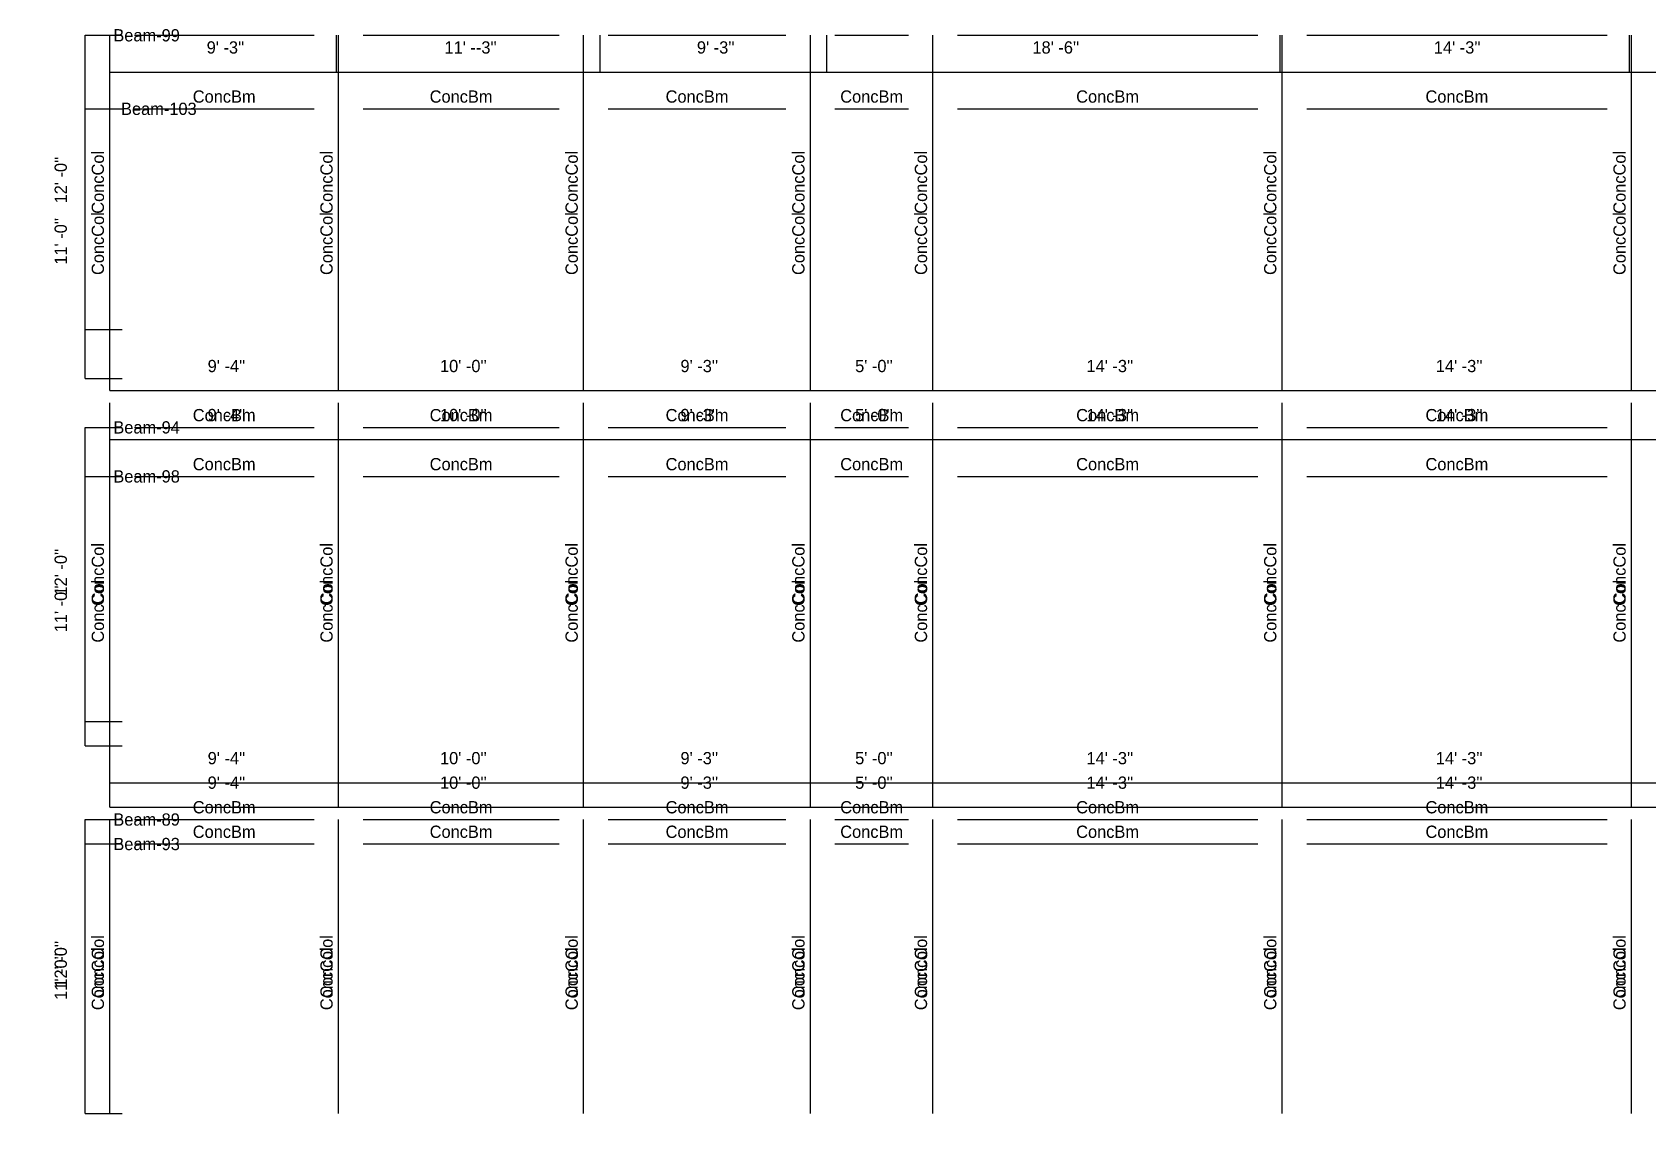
# Model space of a CAD drawing. Extents: x -38 to 2998, y -195 to 11529.
# Drawn here: x -38 to 753, y 2926 to 3457 of the extents above; entities that cross this region are included whole.
import ezdxf
from ezdxf.enums import TextEntityAlignment as Align

# ---------------------------------------------------------------- set-up
doc = ezdxf.new("R2010")
doc.units = 0
doc.header["$MEASUREMENT"] = 0
doc.layers.get('0').update_dxf_attribs({"linetype": 'CONTINUOUS'})
for name, color, linetype in [('CENTERLINES', 7, 'CONTINUOUS'), ('DIMENSIONS', 4, 'CONTINUOUS'), ('TEXT', 5, 'CONTINUOUS')]:
    doc.layers.add(name, color=color, linetype=linetype)
doc.dimstyles.get("Standard").update_dxf_attribs({"dimtxt": 0.18, "dimasz": 0.18, "dimexe": 0.18, "dimexo": 0.0625, "dimgap": 0.09, "dimtad": 0, "dimtih": 1, "dimtoh": 1, "dimdec": 4, "dimzin": 0, "dimtxsty": 'STANDARD', "dimcen": 0.09, "dimazin": 3, "dimtfac": 1, "dimtdec": 4, "dimtofl": 0, "dimtmove": 0, "dimatfit": 3, "dimtolj": 1, "dimtzin": 0})

# ---------------------------------------------------------------- blocks, each defined once
blk = doc.blocks.new('*D1188')
at = {"color": 1, "linetype": 'BYBLOCK'}
for points in [[(-8.29, 3068.29), (-7.23, 3067.23), (-16.77, 3076.77), (-15.71, 3075.71)], [(-8.29, 2924.29), (-7.23, 2923.23), (-16.77, 2932.77), (-15.71, 2931.71)]]:
    blk.add_solid(points, dxfattribs=at)
at = {"layer": 'DIMENSIONS', "color": 9, "linetype": 'BYBLOCK'}
for p, q in [((-12, 3072), (6, 3072)), ((-12, 2928), (6, 2928))]:
    blk.add_line(p, q, dxfattribs=at)
at = {"layer": 'DIMENSIONS', "color": 0, "linetype": 'BYBLOCK'}
blk.add_line((-12, 2928), (-12, 3072), dxfattribs=at)
at = {"layer": 'DIMENSIONS', "color": 0, "linetype": 'BYBLOCK', "insert": (-24, 3000), "char_height": 6, "attachment_point": 5, "rotation": 90}
blk.add_mtext("\\A1; 12' -0''", dxfattribs=at)
blk = doc.blocks.new('*D1189')
at = {"color": 1, "linetype": 'BYBLOCK'}
for points in [[(4.77, 3094.77), (3.71, 3093.71), (-3.71, 3086.29), (-4.77, 3085.23)], [(116.73, 3094.77), (115.67, 3093.71), (108.25, 3086.29), (107.19, 3085.23)]]:
    blk.add_solid(points, dxfattribs=at)
at = {"layer": 'DIMENSIONS', "color": 9, "linetype": 'BYBLOCK'}
for p, q in [((0, 3090), (0, 3108)), ((111.96, 3090), (111.96, 3108))]:
    blk.add_line(p, q, dxfattribs=at)
at = {"layer": 'DIMENSIONS', "color": 0, "linetype": 'BYBLOCK'}
blk.add_line((0, 3090), (111.96, 3090), dxfattribs=at)
at = {"layer": 'DIMENSIONS', "color": 0, "linetype": 'BYBLOCK', "insert": (55.98, 3102), "char_height": 6, "attachment_point": 5}
blk.add_mtext("\\A1; 9' -4''", dxfattribs=at)
blk = doc.blocks.new('*D1190')
at = {"color": 1, "linetype": 'BYBLOCK'}
for points in [[(116.73, 3094.77), (115.67, 3093.71), (108.25, 3086.29), (107.19, 3085.23)], [(236.73, 3094.77), (235.67, 3093.71), (228.25, 3086.29), (227.19, 3085.23)]]:
    blk.add_solid(points, dxfattribs=at)
at = {"layer": 'DIMENSIONS', "color": 9, "linetype": 'BYBLOCK'}
for p, q in [((111.96, 3090), (111.96, 3108)), ((231.96, 3090), (231.96, 3108))]:
    blk.add_line(p, q, dxfattribs=at)
at = {"layer": 'DIMENSIONS', "color": 0, "linetype": 'BYBLOCK'}
blk.add_line((111.96, 3090), (231.96, 3090), dxfattribs=at)
at = {"layer": 'DIMENSIONS', "color": 0, "linetype": 'BYBLOCK', "insert": (171.96, 3102), "char_height": 6, "attachment_point": 5}
blk.add_mtext("\\A1; 10' -0''", dxfattribs=at)
blk = doc.blocks.new('*D1191')
at = {"color": 1, "linetype": 'BYBLOCK'}
for points in [[(236.73, 3094.77), (235.67, 3093.71), (228.25, 3086.29), (227.19, 3085.23)], [(347.73, 3094.77), (346.67, 3093.71), (339.25, 3086.29), (338.19, 3085.23)]]:
    blk.add_solid(points, dxfattribs=at)
at = {"layer": 'DIMENSIONS', "color": 9, "linetype": 'BYBLOCK'}
for p, q in [((231.96, 3090), (231.96, 3108)), ((342.96, 3090), (342.96, 3108))]:
    blk.add_line(p, q, dxfattribs=at)
at = {"layer": 'DIMENSIONS', "color": 0, "linetype": 'BYBLOCK'}
blk.add_line((231.96, 3090), (342.96, 3090), dxfattribs=at)
at = {"layer": 'DIMENSIONS', "color": 0, "linetype": 'BYBLOCK', "insert": (287.46, 3102), "char_height": 6, "attachment_point": 5}
blk.add_mtext("\\A1; 9' -3''", dxfattribs=at)
blk = doc.blocks.new('*D1192')
at = {"color": 1, "linetype": 'BYBLOCK'}
for points in [[(347.73, 3094.77), (346.67, 3093.71), (339.25, 3086.29), (338.19, 3085.23)], [(407.73, 3094.77), (406.67, 3093.71), (399.25, 3086.29), (398.19, 3085.23)]]:
    blk.add_solid(points, dxfattribs=at)
at = {"layer": 'DIMENSIONS', "color": 9, "linetype": 'BYBLOCK'}
for p, q in [((342.96, 3090), (342.96, 3108)), ((402.96, 3090), (402.96, 3108))]:
    blk.add_line(p, q, dxfattribs=at)
at = {"layer": 'DIMENSIONS', "color": 0, "linetype": 'BYBLOCK'}
blk.add_line((342.96, 3090), (402.96, 3090), dxfattribs=at)
at = {"layer": 'DIMENSIONS', "color": 0, "linetype": 'BYBLOCK', "insert": (372.96, 3102), "char_height": 6, "attachment_point": 5}
blk.add_mtext("\\A1; 5' -0''", dxfattribs=at)
blk = doc.blocks.new('*D1193')
at = {"color": 1, "linetype": 'BYBLOCK'}
for points in [[(407.73, 3094.77), (406.67, 3093.71), (399.25, 3086.29), (398.19, 3085.23)], [(578.73, 3094.77), (577.67, 3093.71), (570.25, 3086.29), (569.19, 3085.23)]]:
    blk.add_solid(points, dxfattribs=at)
at = {"layer": 'DIMENSIONS', "color": 9, "linetype": 'BYBLOCK'}
for p, q in [((402.96, 3090), (402.96, 3108)), ((573.96, 3090), (573.96, 3108))]:
    blk.add_line(p, q, dxfattribs=at)
at = {"layer": 'DIMENSIONS', "color": 0, "linetype": 'BYBLOCK'}
blk.add_line((402.96, 3090), (573.96, 3090), dxfattribs=at)
at = {"layer": 'DIMENSIONS', "color": 0, "linetype": 'BYBLOCK', "insert": (488.46, 3102), "char_height": 6, "attachment_point": 5}
blk.add_mtext("\\A1; 14' -3''", dxfattribs=at)
blk = doc.blocks.new('*D1194')
at = {"color": 1, "linetype": 'BYBLOCK'}
for points in [[(578.73, 3094.77), (577.67, 3093.71), (570.25, 3086.29), (569.19, 3085.23)], [(749.73, 3094.77), (748.67, 3093.71), (741.25, 3086.29), (740.19, 3085.23)]]:
    blk.add_solid(points, dxfattribs=at)
at = {"layer": 'DIMENSIONS', "color": 9, "linetype": 'BYBLOCK'}
for p, q in [((573.96, 3090), (573.96, 3108)), ((744.96, 3090), (744.96, 3108))]:
    blk.add_line(p, q, dxfattribs=at)
at = {"layer": 'DIMENSIONS', "color": 0, "linetype": 'BYBLOCK'}
blk.add_line((573.96, 3090), (744.96, 3090), dxfattribs=at)
at = {"layer": 'DIMENSIONS', "color": 0, "linetype": 'BYBLOCK', "insert": (659.46, 3102), "char_height": 6, "attachment_point": 5}
blk.add_mtext("\\A1; 14' -3''", dxfattribs=at)
blk = doc.blocks.new('*D1195')
at = {"color": 1, "linetype": 'BYBLOCK'}
for points in [[(749.73, 3094.77), (748.67, 3093.71), (741.25, 3086.29), (740.19, 3085.23)], [(920.73, 3094.77), (919.67, 3093.71), (912.25, 3086.29), (911.19, 3085.23)]]:
    blk.add_solid(points, dxfattribs=at)
at = {"layer": 'DIMENSIONS', "color": 9, "linetype": 'BYBLOCK'}
for p, q in [((744.96, 3090), (744.96, 3108)), ((915.96, 3090), (915.96, 3108))]:
    blk.add_line(p, q, dxfattribs=at)
at = {"layer": 'DIMENSIONS', "color": 0, "linetype": 'BYBLOCK'}
blk.add_line((744.96, 3090), (915.96, 3090), dxfattribs=at)
at = {"layer": 'DIMENSIONS', "color": 0, "linetype": 'BYBLOCK', "insert": (830.46, 3102), "char_height": 6, "attachment_point": 5}
blk.add_mtext("\\A1; 14' -3''", dxfattribs=at)
blk = doc.blocks.new('*D1209')
at = {"color": 1, "linetype": 'BYBLOCK'}
for points in [[(-8.29, 3260.29), (-7.23, 3259.23), (-16.77, 3268.77), (-15.71, 3267.71)], [(-8.29, 3116.29), (-7.23, 3115.23), (-16.77, 3124.77), (-15.71, 3123.71)]]:
    blk.add_solid(points, dxfattribs=at)
at = {"layer": 'DIMENSIONS', "color": 9, "linetype": 'BYBLOCK'}
for p, q in [((-12, 3264), (6, 3264)), ((-12, 3120), (6, 3120))]:
    blk.add_line(p, q, dxfattribs=at)
at = {"layer": 'DIMENSIONS', "color": 0, "linetype": 'BYBLOCK'}
blk.add_line((-12, 3120), (-12, 3264), dxfattribs=at)
at = {"layer": 'DIMENSIONS', "color": 0, "linetype": 'BYBLOCK', "insert": (-24, 3192), "char_height": 6, "attachment_point": 5, "rotation": 90}
blk.add_mtext("\\A1; 12' -0''", dxfattribs=at)
blk = doc.blocks.new('*D1210')
at = {"color": 1, "linetype": 'BYBLOCK'}
for points in [[(4.77, 3286.77), (3.71, 3285.71), (-3.71, 3278.29), (-4.77, 3277.23)], [(116.73, 3286.77), (115.67, 3285.71), (108.25, 3278.29), (107.19, 3277.23)]]:
    blk.add_solid(points, dxfattribs=at)
at = {"layer": 'DIMENSIONS', "color": 9, "linetype": 'BYBLOCK'}
for p, q in [((0, 3282), (0, 3300)), ((111.96, 3282), (111.96, 3300))]:
    blk.add_line(p, q, dxfattribs=at)
at = {"layer": 'DIMENSIONS', "color": 0, "linetype": 'BYBLOCK'}
blk.add_line((0, 3282), (111.96, 3282), dxfattribs=at)
at = {"layer": 'DIMENSIONS', "color": 0, "linetype": 'BYBLOCK', "insert": (55.98, 3294), "char_height": 6, "attachment_point": 5}
blk.add_mtext("\\A1; 9' -4''", dxfattribs=at)
blk = doc.blocks.new('*D1211')
at = {"color": 1, "linetype": 'BYBLOCK'}
for points in [[(116.73, 3286.77), (115.67, 3285.71), (108.25, 3278.29), (107.19, 3277.23)], [(236.73, 3286.77), (235.67, 3285.71), (228.25, 3278.29), (227.19, 3277.23)]]:
    blk.add_solid(points, dxfattribs=at)
at = {"layer": 'DIMENSIONS', "color": 9, "linetype": 'BYBLOCK'}
for p, q in [((111.96, 3282), (111.96, 3300)), ((231.96, 3282), (231.96, 3300))]:
    blk.add_line(p, q, dxfattribs=at)
at = {"layer": 'DIMENSIONS', "color": 0, "linetype": 'BYBLOCK'}
blk.add_line((111.96, 3282), (231.96, 3282), dxfattribs=at)
at = {"layer": 'DIMENSIONS', "color": 0, "linetype": 'BYBLOCK', "insert": (171.96, 3294), "char_height": 6, "attachment_point": 5}
blk.add_mtext("\\A1; 10' -0''", dxfattribs=at)
blk = doc.blocks.new('*D1212')
at = {"color": 1, "linetype": 'BYBLOCK'}
for points in [[(236.73, 3286.77), (235.67, 3285.71), (228.25, 3278.29), (227.19, 3277.23)], [(347.73, 3286.77), (346.67, 3285.71), (339.25, 3278.29), (338.19, 3277.23)]]:
    blk.add_solid(points, dxfattribs=at)
at = {"layer": 'DIMENSIONS', "color": 9, "linetype": 'BYBLOCK'}
for p, q in [((231.96, 3282), (231.96, 3300)), ((342.96, 3282), (342.96, 3300))]:
    blk.add_line(p, q, dxfattribs=at)
at = {"layer": 'DIMENSIONS', "color": 0, "linetype": 'BYBLOCK'}
blk.add_line((231.96, 3282), (342.96, 3282), dxfattribs=at)
at = {"layer": 'DIMENSIONS', "color": 0, "linetype": 'BYBLOCK', "insert": (287.46, 3294), "char_height": 6, "attachment_point": 5}
blk.add_mtext("\\A1; 9' -3''", dxfattribs=at)
blk = doc.blocks.new('*D1213')
at = {"color": 1, "linetype": 'BYBLOCK'}
for points in [[(347.73, 3286.77), (346.67, 3285.71), (339.25, 3278.29), (338.19, 3277.23)], [(407.73, 3286.77), (406.67, 3285.71), (399.25, 3278.29), (398.19, 3277.23)]]:
    blk.add_solid(points, dxfattribs=at)
at = {"layer": 'DIMENSIONS', "color": 9, "linetype": 'BYBLOCK'}
for p, q in [((342.96, 3282), (342.96, 3300)), ((402.96, 3282), (402.96, 3300))]:
    blk.add_line(p, q, dxfattribs=at)
at = {"layer": 'DIMENSIONS', "color": 0, "linetype": 'BYBLOCK'}
blk.add_line((342.96, 3282), (402.96, 3282), dxfattribs=at)
at = {"layer": 'DIMENSIONS', "color": 0, "linetype": 'BYBLOCK', "insert": (372.96, 3294), "char_height": 6, "attachment_point": 5}
blk.add_mtext("\\A1; 5' -0''", dxfattribs=at)
blk = doc.blocks.new('*D1214')
at = {"color": 1, "linetype": 'BYBLOCK'}
for points in [[(407.73, 3286.77), (406.67, 3285.71), (399.25, 3278.29), (398.19, 3277.23)], [(578.73, 3286.77), (577.67, 3285.71), (570.25, 3278.29), (569.19, 3277.23)]]:
    blk.add_solid(points, dxfattribs=at)
at = {"layer": 'DIMENSIONS', "color": 9, "linetype": 'BYBLOCK'}
for p, q in [((402.96, 3282), (402.96, 3300)), ((573.96, 3282), (573.96, 3300))]:
    blk.add_line(p, q, dxfattribs=at)
at = {"layer": 'DIMENSIONS', "color": 0, "linetype": 'BYBLOCK'}
blk.add_line((402.96, 3282), (573.96, 3282), dxfattribs=at)
at = {"layer": 'DIMENSIONS', "color": 0, "linetype": 'BYBLOCK', "insert": (488.46, 3294), "char_height": 6, "attachment_point": 5}
blk.add_mtext("\\A1; 14' -3''", dxfattribs=at)
blk = doc.blocks.new('*D1215')
at = {"color": 1, "linetype": 'BYBLOCK'}
for points in [[(578.73, 3286.77), (577.67, 3285.71), (570.25, 3278.29), (569.19, 3277.23)], [(749.73, 3286.77), (748.67, 3285.71), (741.25, 3278.29), (740.19, 3277.23)]]:
    blk.add_solid(points, dxfattribs=at)
at = {"layer": 'DIMENSIONS', "color": 9, "linetype": 'BYBLOCK'}
for p, q in [((573.96, 3282), (573.96, 3300)), ((744.96, 3282), (744.96, 3300))]:
    blk.add_line(p, q, dxfattribs=at)
at = {"layer": 'DIMENSIONS', "color": 0, "linetype": 'BYBLOCK'}
blk.add_line((573.96, 3282), (744.96, 3282), dxfattribs=at)
at = {"layer": 'DIMENSIONS', "color": 0, "linetype": 'BYBLOCK', "insert": (659.46, 3294), "char_height": 6, "attachment_point": 5}
blk.add_mtext("\\A1; 14' -3''", dxfattribs=at)
blk = doc.blocks.new('*D1216')
at = {"color": 1, "linetype": 'BYBLOCK'}
for points in [[(749.73, 3286.77), (748.67, 3285.71), (741.25, 3278.29), (740.19, 3277.23)], [(920.73, 3286.77), (919.67, 3285.71), (912.25, 3278.29), (911.19, 3277.23)]]:
    blk.add_solid(points, dxfattribs=at)
at = {"layer": 'DIMENSIONS', "color": 9, "linetype": 'BYBLOCK'}
for p, q in [((744.96, 3282), (744.96, 3300)), ((915.96, 3282), (915.96, 3300))]:
    blk.add_line(p, q, dxfattribs=at)
at = {"layer": 'DIMENSIONS', "color": 0, "linetype": 'BYBLOCK'}
blk.add_line((744.96, 3282), (915.96, 3282), dxfattribs=at)
at = {"layer": 'DIMENSIONS', "color": 0, "linetype": 'BYBLOCK', "insert": (830.46, 3294), "char_height": 6, "attachment_point": 5}
blk.add_mtext("\\A1; 14' -3''", dxfattribs=at)
blk = doc.blocks.new('*D1230')
at = {"color": 1, "linetype": 'BYBLOCK'}
for points in [[(-8.29, 3452.29), (-7.23, 3451.23), (-16.77, 3460.77), (-15.71, 3459.71)], [(-8.29, 3308.29), (-7.23, 3307.23), (-16.77, 3316.77), (-15.71, 3315.71)]]:
    blk.add_solid(points, dxfattribs=at)
at = {"layer": 'DIMENSIONS', "color": 9, "linetype": 'BYBLOCK'}
for p, q in [((-12, 3456), (6, 3456)), ((-12, 3312), (6, 3312))]:
    blk.add_line(p, q, dxfattribs=at)
at = {"layer": 'DIMENSIONS', "color": 0, "linetype": 'BYBLOCK'}
blk.add_line((-12, 3312), (-12, 3456), dxfattribs=at)
at = {"layer": 'DIMENSIONS', "color": 0, "linetype": 'BYBLOCK', "insert": (-24, 3384), "char_height": 6, "attachment_point": 5, "rotation": 90}
blk.add_mtext("\\A1; 12' -0''", dxfattribs=at)
blk = doc.blocks.new('*D1679')
at = {"color": 1, "linetype": 'BYBLOCK'}
for points in [[(-8.29, 3056.29), (-7.23, 3055.23), (-16.77, 3064.77), (-15.71, 3063.71)], [(-8.29, 2924.29), (-7.23, 2923.23), (-16.77, 2932.77), (-15.71, 2931.71)]]:
    blk.add_solid(points, dxfattribs=at)
at = {"layer": 'DIMENSIONS', "color": 9, "linetype": 'BYBLOCK'}
for p, q in [((-12, 3060), (6, 3060)), ((-12, 2928), (6, 2928))]:
    blk.add_line(p, q, dxfattribs=at)
at = {"layer": 'DIMENSIONS', "color": 0, "linetype": 'BYBLOCK'}
blk.add_line((-12, 2928), (-12, 3060), dxfattribs=at)
at = {"layer": 'DIMENSIONS', "color": 0, "linetype": 'BYBLOCK', "insert": (-24, 2994), "char_height": 6, "attachment_point": 5, "rotation": 90}
blk.add_mtext("\\A1; 11' -0''", dxfattribs=at)
blk = doc.blocks.new('*D1680')
at = {"color": 1, "linetype": 'BYBLOCK'}
for points in [[(4.77, 3082.77), (3.71, 3081.71), (-3.71, 3074.29), (-4.77, 3073.23)], [(116.73, 3082.77), (115.67, 3081.71), (108.25, 3074.29), (107.19, 3073.23)]]:
    blk.add_solid(points, dxfattribs=at)
at = {"layer": 'DIMENSIONS', "color": 9, "linetype": 'BYBLOCK'}
for p, q in [((0, 3078), (0, 3096)), ((111.96, 3078), (111.96, 3096))]:
    blk.add_line(p, q, dxfattribs=at)
at = {"layer": 'DIMENSIONS', "color": 0, "linetype": 'BYBLOCK'}
blk.add_line((0, 3078), (111.96, 3078), dxfattribs=at)
at = {"layer": 'DIMENSIONS', "color": 0, "linetype": 'BYBLOCK', "insert": (55.98, 3090), "char_height": 6, "attachment_point": 5}
blk.add_mtext("\\A1; 9' -4''", dxfattribs=at)
blk = doc.blocks.new('*D1681')
at = {"color": 1, "linetype": 'BYBLOCK'}
for points in [[(116.73, 3082.77), (115.67, 3081.71), (108.25, 3074.29), (107.19, 3073.23)], [(236.73, 3082.77), (235.67, 3081.71), (228.25, 3074.29), (227.19, 3073.23)]]:
    blk.add_solid(points, dxfattribs=at)
at = {"layer": 'DIMENSIONS', "color": 9, "linetype": 'BYBLOCK'}
for p, q in [((111.96, 3078), (111.96, 3096)), ((231.96, 3078), (231.96, 3096))]:
    blk.add_line(p, q, dxfattribs=at)
at = {"layer": 'DIMENSIONS', "color": 0, "linetype": 'BYBLOCK'}
blk.add_line((111.96, 3078), (231.96, 3078), dxfattribs=at)
at = {"layer": 'DIMENSIONS', "color": 0, "linetype": 'BYBLOCK', "insert": (171.96, 3090), "char_height": 6, "attachment_point": 5}
blk.add_mtext("\\A1; 10' -0''", dxfattribs=at)
blk = doc.blocks.new('*D1682')
at = {"color": 1, "linetype": 'BYBLOCK'}
for points in [[(236.73, 3082.77), (235.67, 3081.71), (228.25, 3074.29), (227.19, 3073.23)], [(347.73, 3082.77), (346.67, 3081.71), (339.25, 3074.29), (338.19, 3073.23)]]:
    blk.add_solid(points, dxfattribs=at)
at = {"layer": 'DIMENSIONS', "color": 9, "linetype": 'BYBLOCK'}
for p, q in [((231.96, 3078), (231.96, 3096)), ((342.96, 3078), (342.96, 3096))]:
    blk.add_line(p, q, dxfattribs=at)
at = {"layer": 'DIMENSIONS', "color": 0, "linetype": 'BYBLOCK'}
blk.add_line((231.96, 3078), (342.96, 3078), dxfattribs=at)
at = {"layer": 'DIMENSIONS', "color": 0, "linetype": 'BYBLOCK', "insert": (287.46, 3090), "char_height": 6, "attachment_point": 5}
blk.add_mtext("\\A1; 9' -3''", dxfattribs=at)
blk = doc.blocks.new('*D1683')
at = {"color": 1, "linetype": 'BYBLOCK'}
for points in [[(347.73, 3082.77), (346.67, 3081.71), (339.25, 3074.29), (338.19, 3073.23)], [(407.73, 3082.77), (406.67, 3081.71), (399.25, 3074.29), (398.19, 3073.23)]]:
    blk.add_solid(points, dxfattribs=at)
at = {"layer": 'DIMENSIONS', "color": 9, "linetype": 'BYBLOCK'}
for p, q in [((342.96, 3078), (342.96, 3096)), ((402.96, 3078), (402.96, 3096))]:
    blk.add_line(p, q, dxfattribs=at)
at = {"layer": 'DIMENSIONS', "color": 0, "linetype": 'BYBLOCK'}
blk.add_line((342.96, 3078), (402.96, 3078), dxfattribs=at)
at = {"layer": 'DIMENSIONS', "color": 0, "linetype": 'BYBLOCK', "insert": (372.96, 3090), "char_height": 6, "attachment_point": 5}
blk.add_mtext("\\A1; 5' -0''", dxfattribs=at)
blk = doc.blocks.new('*D1684')
at = {"color": 1, "linetype": 'BYBLOCK'}
for points in [[(407.73, 3082.77), (406.67, 3081.71), (399.25, 3074.29), (398.19, 3073.23)], [(578.73, 3082.77), (577.67, 3081.71), (570.25, 3074.29), (569.19, 3073.23)]]:
    blk.add_solid(points, dxfattribs=at)
at = {"layer": 'DIMENSIONS', "color": 9, "linetype": 'BYBLOCK'}
for p, q in [((402.96, 3078), (402.96, 3096)), ((573.96, 3078), (573.96, 3096))]:
    blk.add_line(p, q, dxfattribs=at)
at = {"layer": 'DIMENSIONS', "color": 0, "linetype": 'BYBLOCK'}
blk.add_line((402.96, 3078), (573.96, 3078), dxfattribs=at)
at = {"layer": 'DIMENSIONS', "color": 0, "linetype": 'BYBLOCK', "insert": (488.46, 3090), "char_height": 6, "attachment_point": 5}
blk.add_mtext("\\A1; 14' -3''", dxfattribs=at)
blk = doc.blocks.new('*D1685')
at = {"color": 1, "linetype": 'BYBLOCK'}
for points in [[(578.73, 3082.77), (577.67, 3081.71), (570.25, 3074.29), (569.19, 3073.23)], [(749.73, 3082.77), (748.67, 3081.71), (741.25, 3074.29), (740.19, 3073.23)]]:
    blk.add_solid(points, dxfattribs=at)
at = {"layer": 'DIMENSIONS', "color": 9, "linetype": 'BYBLOCK'}
for p, q in [((573.96, 3078), (573.96, 3096)), ((744.96, 3078), (744.96, 3096))]:
    blk.add_line(p, q, dxfattribs=at)
at = {"layer": 'DIMENSIONS', "color": 0, "linetype": 'BYBLOCK'}
blk.add_line((573.96, 3078), (744.96, 3078), dxfattribs=at)
at = {"layer": 'DIMENSIONS', "color": 0, "linetype": 'BYBLOCK', "insert": (659.46, 3090), "char_height": 6, "attachment_point": 5}
blk.add_mtext("\\A1; 14' -3''", dxfattribs=at)
blk = doc.blocks.new('*D1686')
at = {"color": 1, "linetype": 'BYBLOCK'}
for points in [[(749.73, 3082.77), (748.67, 3081.71), (741.25, 3074.29), (740.19, 3073.23)], [(920.73, 3082.77), (919.67, 3081.71), (912.25, 3074.29), (911.19, 3073.23)]]:
    blk.add_solid(points, dxfattribs=at)
at = {"layer": 'DIMENSIONS', "color": 9, "linetype": 'BYBLOCK'}
for p, q in [((744.96, 3078), (744.96, 3096)), ((915.96, 3078), (915.96, 3096))]:
    blk.add_line(p, q, dxfattribs=at)
at = {"layer": 'DIMENSIONS', "color": 0, "linetype": 'BYBLOCK'}
blk.add_line((744.96, 3078), (915.96, 3078), dxfattribs=at)
at = {"layer": 'DIMENSIONS', "color": 0, "linetype": 'BYBLOCK', "insert": (830.46, 3090), "char_height": 6, "attachment_point": 5}
blk.add_mtext("\\A1; 14' -3''", dxfattribs=at)
blk = doc.blocks.new('*D1700')
at = {"color": 1, "linetype": 'BYBLOCK'}
for points in [[(-8.29, 3236.29), (-7.23, 3235.23), (-16.77, 3244.77), (-15.71, 3243.71)], [(-8.29, 3104.29), (-7.23, 3103.23), (-16.77, 3112.77), (-15.71, 3111.71)]]:
    blk.add_solid(points, dxfattribs=at)
at = {"layer": 'DIMENSIONS', "color": 9, "linetype": 'BYBLOCK'}
for p, q in [((-12, 3240), (6, 3240)), ((-12, 3108), (6, 3108))]:
    blk.add_line(p, q, dxfattribs=at)
at = {"layer": 'DIMENSIONS', "color": 0, "linetype": 'BYBLOCK'}
blk.add_line((-12, 3108), (-12, 3240), dxfattribs=at)
at = {"layer": 'DIMENSIONS', "color": 0, "linetype": 'BYBLOCK', "insert": (-24, 3174), "char_height": 6, "attachment_point": 5, "rotation": 90}
blk.add_mtext("\\A1; 11' -0''", dxfattribs=at)
blk = doc.blocks.new('*D1701')
at = {"color": 1, "linetype": 'BYBLOCK'}
for points in [[(4.77, 3262.77), (3.71, 3261.71), (-3.71, 3254.29), (-4.77, 3253.23)], [(116.73, 3262.77), (115.67, 3261.71), (108.25, 3254.29), (107.19, 3253.23)]]:
    blk.add_solid(points, dxfattribs=at)
at = {"layer": 'DIMENSIONS', "color": 9, "linetype": 'BYBLOCK'}
for p, q in [((0, 3258), (0, 3276)), ((111.96, 3258), (111.96, 3276))]:
    blk.add_line(p, q, dxfattribs=at)
at = {"layer": 'DIMENSIONS', "color": 0, "linetype": 'BYBLOCK'}
blk.add_line((0, 3258), (111.96, 3258), dxfattribs=at)
at = {"layer": 'DIMENSIONS', "color": 0, "linetype": 'BYBLOCK', "insert": (55.98, 3270), "char_height": 6, "attachment_point": 5}
blk.add_mtext("\\A1; 9' -4''", dxfattribs=at)
blk = doc.blocks.new('*D1702')
at = {"color": 1, "linetype": 'BYBLOCK'}
for points in [[(116.73, 3262.77), (115.67, 3261.71), (108.25, 3254.29), (107.19, 3253.23)], [(236.73, 3262.77), (235.67, 3261.71), (228.25, 3254.29), (227.19, 3253.23)]]:
    blk.add_solid(points, dxfattribs=at)
at = {"layer": 'DIMENSIONS', "color": 9, "linetype": 'BYBLOCK'}
for p, q in [((111.96, 3258), (111.96, 3276)), ((231.96, 3258), (231.96, 3276))]:
    blk.add_line(p, q, dxfattribs=at)
at = {"layer": 'DIMENSIONS', "color": 0, "linetype": 'BYBLOCK'}
blk.add_line((111.96, 3258), (231.96, 3258), dxfattribs=at)
at = {"layer": 'DIMENSIONS', "color": 0, "linetype": 'BYBLOCK', "insert": (171.96, 3270), "char_height": 6, "attachment_point": 5}
blk.add_mtext("\\A1; 10' -0''", dxfattribs=at)
blk = doc.blocks.new('*D1703')
at = {"color": 1, "linetype": 'BYBLOCK'}
for points in [[(236.73, 3262.77), (235.67, 3261.71), (228.25, 3254.29), (227.19, 3253.23)], [(347.73, 3262.77), (346.67, 3261.71), (339.25, 3254.29), (338.19, 3253.23)]]:
    blk.add_solid(points, dxfattribs=at)
at = {"layer": 'DIMENSIONS', "color": 9, "linetype": 'BYBLOCK'}
for p, q in [((231.96, 3258), (231.96, 3276)), ((342.96, 3258), (342.96, 3276))]:
    blk.add_line(p, q, dxfattribs=at)
at = {"layer": 'DIMENSIONS', "color": 0, "linetype": 'BYBLOCK'}
blk.add_line((231.96, 3258), (342.96, 3258), dxfattribs=at)
at = {"layer": 'DIMENSIONS', "color": 0, "linetype": 'BYBLOCK', "insert": (287.46, 3270), "char_height": 6, "attachment_point": 5}
blk.add_mtext("\\A1; 9' -3''", dxfattribs=at)
blk = doc.blocks.new('*D1704')
at = {"color": 1, "linetype": 'BYBLOCK'}
for points in [[(347.73, 3262.77), (346.67, 3261.71), (339.25, 3254.29), (338.19, 3253.23)], [(407.73, 3262.77), (406.67, 3261.71), (399.25, 3254.29), (398.19, 3253.23)]]:
    blk.add_solid(points, dxfattribs=at)
at = {"layer": 'DIMENSIONS', "color": 9, "linetype": 'BYBLOCK'}
for p, q in [((342.96, 3258), (342.96, 3276)), ((402.96, 3258), (402.96, 3276))]:
    blk.add_line(p, q, dxfattribs=at)
at = {"layer": 'DIMENSIONS', "color": 0, "linetype": 'BYBLOCK'}
blk.add_line((342.96, 3258), (402.96, 3258), dxfattribs=at)
at = {"layer": 'DIMENSIONS', "color": 0, "linetype": 'BYBLOCK', "insert": (372.96, 3270), "char_height": 6, "attachment_point": 5}
blk.add_mtext("\\A1; 5' -0''", dxfattribs=at)
blk = doc.blocks.new('*D1705')
at = {"color": 1, "linetype": 'BYBLOCK'}
for points in [[(407.73, 3262.77), (406.67, 3261.71), (399.25, 3254.29), (398.19, 3253.23)], [(578.73, 3262.77), (577.67, 3261.71), (570.25, 3254.29), (569.19, 3253.23)]]:
    blk.add_solid(points, dxfattribs=at)
at = {"layer": 'DIMENSIONS', "color": 9, "linetype": 'BYBLOCK'}
for p, q in [((402.96, 3258), (402.96, 3276)), ((573.96, 3258), (573.96, 3276))]:
    blk.add_line(p, q, dxfattribs=at)
at = {"layer": 'DIMENSIONS', "color": 0, "linetype": 'BYBLOCK'}
blk.add_line((402.96, 3258), (573.96, 3258), dxfattribs=at)
at = {"layer": 'DIMENSIONS', "color": 0, "linetype": 'BYBLOCK', "insert": (488.46, 3270), "char_height": 6, "attachment_point": 5}
blk.add_mtext("\\A1; 14' -3''", dxfattribs=at)
blk = doc.blocks.new('*D1706')
at = {"color": 1, "linetype": 'BYBLOCK'}
for points in [[(578.73, 3262.77), (577.67, 3261.71), (570.25, 3254.29), (569.19, 3253.23)], [(749.73, 3262.77), (748.67, 3261.71), (741.25, 3254.29), (740.19, 3253.23)]]:
    blk.add_solid(points, dxfattribs=at)
at = {"layer": 'DIMENSIONS', "color": 9, "linetype": 'BYBLOCK'}
for p, q in [((573.96, 3258), (573.96, 3276)), ((744.96, 3258), (744.96, 3276))]:
    blk.add_line(p, q, dxfattribs=at)
at = {"layer": 'DIMENSIONS', "color": 0, "linetype": 'BYBLOCK'}
blk.add_line((573.96, 3258), (744.96, 3258), dxfattribs=at)
at = {"layer": 'DIMENSIONS', "color": 0, "linetype": 'BYBLOCK', "insert": (659.46, 3270), "char_height": 6, "attachment_point": 5}
blk.add_mtext("\\A1; 14' -3''", dxfattribs=at)
blk = doc.blocks.new('*D1707')
at = {"color": 1, "linetype": 'BYBLOCK'}
for points in [[(749.73, 3262.77), (748.67, 3261.71), (741.25, 3254.29), (740.19, 3253.23)], [(920.73, 3262.77), (919.67, 3261.71), (912.25, 3254.29), (911.19, 3253.23)]]:
    blk.add_solid(points, dxfattribs=at)
at = {"layer": 'DIMENSIONS', "color": 9, "linetype": 'BYBLOCK'}
for p, q in [((744.96, 3258), (744.96, 3276)), ((915.96, 3258), (915.96, 3276))]:
    blk.add_line(p, q, dxfattribs=at)
at = {"layer": 'DIMENSIONS', "color": 0, "linetype": 'BYBLOCK'}
blk.add_line((744.96, 3258), (915.96, 3258), dxfattribs=at)
at = {"layer": 'DIMENSIONS', "color": 0, "linetype": 'BYBLOCK', "insert": (830.46, 3270), "char_height": 6, "attachment_point": 5}
blk.add_mtext("\\A1; 14' -3''", dxfattribs=at)
blk = doc.blocks.new('*D1721')
at = {"color": 1, "linetype": 'BYBLOCK'}
for points in [[(-8.29, 3416.29), (-7.23, 3415.23), (-16.77, 3424.77), (-15.71, 3423.71)], [(-8.29, 3284.29), (-7.23, 3283.23), (-16.77, 3292.77), (-15.71, 3291.71)]]:
    blk.add_solid(points, dxfattribs=at)
at = {"layer": 'DIMENSIONS', "color": 9, "linetype": 'BYBLOCK'}
for p, q in [((-12, 3420), (6, 3420)), ((-12, 3288), (6, 3288))]:
    blk.add_line(p, q, dxfattribs=at)
at = {"layer": 'DIMENSIONS', "color": 0, "linetype": 'BYBLOCK'}
blk.add_line((-12, 3288), (-12, 3420), dxfattribs=at)
at = {"layer": 'DIMENSIONS', "color": 0, "linetype": 'BYBLOCK', "insert": (-24, 3354), "char_height": 6, "attachment_point": 5, "rotation": 90}
blk.add_mtext("\\A1; 11' -0''", dxfattribs=at)
blk = doc.blocks.new('*D1722')
at = {"color": 1, "linetype": 'BYBLOCK'}
for points in [[(4.77, 3442.77), (3.71, 3441.71), (-3.71, 3434.29), (-4.77, 3433.23)], [(115.77, 3442.77), (114.71, 3441.71), (107.29, 3434.29), (106.23, 3433.23)]]:
    blk.add_solid(points, dxfattribs=at)
at = {"layer": 'DIMENSIONS', "color": 9, "linetype": 'BYBLOCK'}
for p, q in [((0, 3438), (0, 3456)), ((111, 3438), (111, 3456))]:
    blk.add_line(p, q, dxfattribs=at)
at = {"layer": 'DIMENSIONS', "color": 0, "linetype": 'BYBLOCK'}
blk.add_line((0, 3438), (111, 3438), dxfattribs=at)
at = {"layer": 'DIMENSIONS', "color": 0, "linetype": 'BYBLOCK', "insert": (55.5, 3450), "char_height": 6, "attachment_point": 5}
blk.add_mtext("\\A1; 9' -3''", dxfattribs=at)
blk = doc.blocks.new('*D1723')
at = {"color": 1, "linetype": 'BYBLOCK'}
for points in [[(115.77, 3442.77), (114.71, 3441.71), (107.29, 3434.29), (106.23, 3433.23)], [(244.77, 3442.77), (243.71, 3441.71), (236.29, 3434.29), (235.23, 3433.23)]]:
    blk.add_solid(points, dxfattribs=at)
at = {"layer": 'DIMENSIONS', "color": 9, "linetype": 'BYBLOCK'}
for p, q in [((111, 3438), (111, 3456)), ((240, 3438), (240, 3456))]:
    blk.add_line(p, q, dxfattribs=at)
at = {"layer": 'DIMENSIONS', "color": 0, "linetype": 'BYBLOCK'}
blk.add_line((111, 3438), (240, 3438), dxfattribs=at)
at = {"layer": 'DIMENSIONS', "color": 0, "linetype": 'BYBLOCK', "insert": (175.5, 3450), "char_height": 6, "attachment_point": 5}
blk.add_mtext("\\A1; 11' --3''", dxfattribs=at)
blk = doc.blocks.new('*D1724')
at = {"color": 1, "linetype": 'BYBLOCK'}
for points in [[(244.77, 3442.77), (243.71, 3441.71), (236.29, 3434.29), (235.23, 3433.23)], [(355.77, 3442.77), (354.71, 3441.71), (347.29, 3434.29), (346.23, 3433.23)]]:
    blk.add_solid(points, dxfattribs=at)
at = {"layer": 'DIMENSIONS', "color": 9, "linetype": 'BYBLOCK'}
for p, q in [((240, 3438), (240, 3456)), ((351, 3438), (351, 3456))]:
    blk.add_line(p, q, dxfattribs=at)
at = {"layer": 'DIMENSIONS', "color": 0, "linetype": 'BYBLOCK'}
blk.add_line((240, 3438), (351, 3438), dxfattribs=at)
at = {"layer": 'DIMENSIONS', "color": 0, "linetype": 'BYBLOCK', "insert": (295.5, 3450), "char_height": 6, "attachment_point": 5}
blk.add_mtext("\\A1; 9' -3''", dxfattribs=at)
blk = doc.blocks.new('*D1725')
at = {"color": 1, "linetype": 'BYBLOCK'}
for points in [[(355.77, 3442.77), (354.71, 3441.71), (347.29, 3434.29), (346.23, 3433.23)], [(577.77, 3442.77), (576.71, 3441.71), (569.29, 3434.29), (568.23, 3433.23)]]:
    blk.add_solid(points, dxfattribs=at)
at = {"layer": 'DIMENSIONS', "color": 9, "linetype": 'BYBLOCK'}
for p, q in [((351, 3438), (351, 3456)), ((573, 3438), (573, 3456))]:
    blk.add_line(p, q, dxfattribs=at)
at = {"layer": 'DIMENSIONS', "color": 0, "linetype": 'BYBLOCK'}
blk.add_line((351, 3438), (573, 3438), dxfattribs=at)
at = {"layer": 'DIMENSIONS', "color": 0, "linetype": 'BYBLOCK', "insert": (462, 3450), "char_height": 6, "attachment_point": 5}
blk.add_mtext("\\A1; 18' -6''", dxfattribs=at)
blk = doc.blocks.new('*D1726')
at = {"color": 1, "linetype": 'BYBLOCK'}
for points in [[(577.77, 3442.77), (576.71, 3441.71), (569.29, 3434.29), (568.23, 3433.23)], [(748.77, 3442.77), (747.71, 3441.71), (740.29, 3434.29), (739.23, 3433.23)]]:
    blk.add_solid(points, dxfattribs=at)
at = {"layer": 'DIMENSIONS', "color": 9, "linetype": 'BYBLOCK'}
for p, q in [((573, 3438), (573, 3456)), ((744, 3438), (744, 3456))]:
    blk.add_line(p, q, dxfattribs=at)
at = {"layer": 'DIMENSIONS', "color": 0, "linetype": 'BYBLOCK'}
blk.add_line((573, 3438), (744, 3438), dxfattribs=at)
at = {"layer": 'DIMENSIONS', "color": 0, "linetype": 'BYBLOCK', "insert": (658.5, 3450), "char_height": 6, "attachment_point": 5}
blk.add_mtext("\\A1; 14' -3''", dxfattribs=at)
blk = doc.blocks.new('*D1727')
at = {"color": 1, "linetype": 'BYBLOCK'}
for points in [[(748.77, 3442.77), (747.71, 3441.71), (740.29, 3434.29), (739.23, 3433.23)], [(919.77, 3442.77), (918.71, 3441.71), (911.29, 3434.29), (910.23, 3433.23)]]:
    blk.add_solid(points, dxfattribs=at)
at = {"layer": 'DIMENSIONS', "color": 9, "linetype": 'BYBLOCK'}
for p, q in [((744, 3438), (744, 3456)), ((915, 3438), (915, 3456))]:
    blk.add_line(p, q, dxfattribs=at)
at = {"layer": 'DIMENSIONS', "color": 0, "linetype": 'BYBLOCK'}
blk.add_line((744, 3438), (915, 3438), dxfattribs=at)
at = {"layer": 'DIMENSIONS', "color": 0, "linetype": 'BYBLOCK', "insert": (829.5, 3450), "char_height": 6, "attachment_point": 5}
blk.add_mtext("\\A1; 14' -3''", dxfattribs=at)

msp = doc.modelspace()

# ---------------------------------------------------------------- linework, layer by layer
at = {"layer": 'CENTERLINES', "color": 0, "linetype": 'CONTINUOUS'}
for p, q in [((0, 3312), (0, 3456)), ((12, 3456), (99.96, 3456)), ((111.96, 3312), (111.96, 3456)), ((123.96, 3456), (219.96, 3456)), ((231.96, 3312), (231.96, 3456)), ((243.96, 3456), (330.96, 3456)), ((342.96, 3312), (342.96, 3456)), ((354.96, 3456), (390.96, 3456)), ((402.96, 3312), (402.96, 3456)), ((414.96, 3456), (561.96, 3456)), ((573.96, 3312), (573.96, 3456)), ((585.96, 3456), (732.96, 3456)), ((744.96, 3312), (744.96, 3456)), ((0, 3288), (0, 3420)), ((12, 3420), (99.96, 3420)), ((111.96, 3288), (111.96, 3420)), ((123.96, 3420), (219.96, 3420)), ((231.96, 3288), (231.96, 3420)), ((243.96, 3420), (330.96, 3420)), ((342.96, 3288), (342.96, 3420)), ((354.96, 3420), (390.96, 3420)), ((402.96, 3288), (402.96, 3420)), ((414.96, 3420), (561.96, 3420)), ((573.96, 3288), (573.96, 3420)), ((585.96, 3420), (732.96, 3420)), ((744.96, 3288), (744.96, 3420)), ((0, 3120), (0, 3264)), ((12, 3264), (99.96, 3264)), ((111.96, 3120), (111.96, 3264)), ((123.96, 3264), (219.96, 3264)), ((231.96, 3120), (231.96, 3264)), ((243.96, 3264), (330.96, 3264)), ((342.96, 3120), (342.96, 3264)), ((354.96, 3264), (390.96, 3264)), ((402.96, 3120), (402.96, 3264)), ((414.96, 3264), (561.96, 3264)), ((573.96, 3120), (573.96, 3264)), ((585.96, 3264), (732.96, 3264)), ((744.96, 3120), (744.96, 3264)), ((0, 3108), (0, 3240)), ((12, 3240), (99.96, 3240)), ((111.96, 3108), (111.96, 3240)), ((123.96, 3240), (219.96, 3240)), ((231.96, 3108), (231.96, 3240)), ((243.96, 3240), (330.96, 3240)), ((342.96, 3108), (342.96, 3240)), ((354.96, 3240), (390.96, 3240)), ((402.96, 3108), (402.96, 3240)), ((414.96, 3240), (561.96, 3240)), ((573.96, 3108), (573.96, 3240)), ((585.96, 3240), (732.96, 3240)), ((744.96, 3108), (744.96, 3240)), ((0, 2928), (0, 3072)), ((12, 3072), (99.96, 3072)), ((111.96, 2928), (111.96, 3072)), ((123.96, 3072), (219.96, 3072)), ((231.96, 2928), (231.96, 3072)), ((243.96, 3072), (330.96, 3072)), ((342.96, 2928), (342.96, 3072)), ((354.96, 3072), (390.96, 3072)), ((402.96, 2928), (402.96, 3072)), ((414.96, 3072), (561.96, 3072)), ((573.96, 2928), (573.96, 3072)), ((585.96, 3072), (732.96, 3072)), ((744.96, 2928), (744.96, 3072)), ((0, 2928), (0, 3060)), ((12, 3060), (99.96, 3060)), ((111.96, 2928), (111.96, 3060)), ((123.96, 3060), (219.96, 3060)), ((231.96, 2928), (231.96, 3060)), ((243.96, 3060), (330.96, 3060)), ((342.96, 2928), (342.96, 3060)), ((354.96, 3060), (390.96, 3060)), ((402.96, 2928), (402.96, 3060)), ((414.96, 3060), (561.96, 3060)), ((573.96, 2928), (573.96, 3060)), ((585.96, 3060), (732.96, 3060)), ((744.96, 2928), (744.96, 3060))]:
    msp.add_line(p, q, dxfattribs=at)

# ---------------------------------------------------------------- texts
at = {"layer": 'TEXT', "color": 0}
for s, p in [('Beam-99', (18, 3456)), ('ConcBm', (55.98, 3426)), ('ConcBm', (171.96, 3426)), ('ConcBm', (287.46, 3426)), ('ConcBm', (372.96, 3426)), ('ConcBm', (488.46, 3426)), ('ConcBm', (659.46, 3426)), ('Beam-103', (24, 3420)), ('Beam-94', (18, 3264)), ('ConcBm', (55.98, 3270)), ('ConcBm', (171.96, 3270)), ('ConcBm', (287.46, 3270)), ('ConcBm', (372.96, 3270)), ('ConcBm', (488.46, 3270)), ('ConcBm', (659.46, 3270)), ('Beam-98', (18, 3240)), ('ConcBm', (55.98, 3246)), ('ConcBm', (171.96, 3246)), ('ConcBm', (287.46, 3246)), ('ConcBm', (372.96, 3246)), ('ConcBm', (488.46, 3246)), ('ConcBm', (659.46, 3246)), ('ConcBm', (55.98, 3078)), ('ConcBm', (171.96, 3078)), ('ConcBm', (287.46, 3078)), ('ConcBm', (372.96, 3078)), ('ConcBm', (488.46, 3078)), ('ConcBm', (659.46, 3078)), ('Beam-89', (18, 3072)), ('ConcBm', (55.98, 3066)), ('ConcBm', (171.96, 3066)), ('ConcBm', (287.46, 3066)), ('ConcBm', (372.96, 3066)), ('ConcBm', (488.46, 3066)), ('ConcBm', (659.46, 3066)), ('Beam-93', (18, 3060))]:
    msp.add_text(s, height=6, dxfattribs=at).set_placement(p, align=Align.MIDDLE)
for p in [(-6, 3384), (105.96, 3384), (225.96, 3384), (336.96, 3384), (396.96, 3384), (567.96, 3384), (738.96, 3384), (-6, 3354), (105.96, 3354), (225.96, 3354), (336.96, 3354), (396.96, 3354), (567.96, 3354), (738.96, 3354), (-6, 3192), (105.96, 3192), (225.96, 3192), (336.96, 3192), (396.96, 3192), (567.96, 3192), (738.96, 3192), (-6, 3174), (105.96, 3174), (225.96, 3174), (336.96, 3174), (396.96, 3174), (567.96, 3174), (738.96, 3174), (-6, 3000), (105.96, 3000), (225.96, 3000), (336.96, 3000), (396.96, 3000), (567.96, 3000), (738.96, 3000), (-6, 2994), (105.96, 2994), (225.96, 2994), (336.96, 2994), (396.96, 2994), (567.96, 2994), (738.96, 2994)]:
    msp.add_text('ConcCol', height=6, rotation=90, dxfattribs=at).set_placement(p, align=Align.MIDDLE)

# ---------------------------------------------------------------- dimensions: what is measured, and where the dimension line sits
at = {"layer": 'DIMENSIONS'}
for base, p1, p2, picture, middle in [((111, 3438), (0, 3426), (111, 3426), '*D1722', (55.5, 3426)), ((240, 3438), (111, 3426), (240, 3426), '*D1723', (175.5, 3426)), ((351, 3438), (240, 3426), (351, 3426), '*D1724', (295.5, 3426)), ((573, 3438), (351, 3426), (573, 3426), '*D1725', (462, 3426)), ((744, 3438), (573, 3426), (744, 3426), '*D1726', (658.5, 3426)), ((915, 3438), (744, 3426), (915, 3426), '*D1727', (829.5, 3426)), ((-12, 3456), (-24, 3312), (-24, 3456), '*D1230', (-24, 3384)), ((-12, 3420), (-24, 3288), (-24, 3420), '*D1721', (-24, 3354)), ((111.96, 3282), (0, 3270), (111.96, 3270), '*D1210', (55.98, 3270)), ((231.96, 3282), (111.96, 3270), (231.96, 3270), '*D1211', (171.96, 3270)), ((342.96, 3282), (231.96, 3270), (342.96, 3270), '*D1212', (287.46, 3270)), ((402.96, 3282), (342.96, 3270), (402.96, 3270), '*D1213', (372.96, 3270)), ((573.96, 3282), (402.96, 3270), (573.96, 3270), '*D1214', (488.46, 3270)), ((744.96, 3282), (573.96, 3270), (744.96, 3270), '*D1215', (659.46, 3270)), ((915.96, 3282), (744.96, 3270), (915.96, 3270), '*D1216', (830.46, 3270)), ((111.96, 3258), (0, 3246), (111.96, 3246), '*D1701', (55.98, 3246)), ((231.96, 3258), (111.96, 3246), (231.96, 3246), '*D1702', (171.96, 3246)), ((342.96, 3258), (231.96, 3246), (342.96, 3246), '*D1703', (287.46, 3246)), ((402.96, 3258), (342.96, 3246), (402.96, 3246), '*D1704', (372.96, 3246)), ((573.96, 3258), (402.96, 3246), (573.96, 3246), '*D1705', (488.46, 3246)), ((744.96, 3258), (573.96, 3246), (744.96, 3246), '*D1706', (659.46, 3246)), ((915.96, 3258), (744.96, 3246), (915.96, 3246), '*D1707', (830.46, 3246)), ((-12, 3264), (-24, 3120), (-24, 3264), '*D1209', (-24, 3192)), ((-12, 3240), (-24, 3108), (-24, 3240), '*D1700', (-24, 3174)), ((111.96, 3090), (0, 3078), (111.96, 3078), '*D1189', (55.98, 3078)), ((231.96, 3090), (111.96, 3078), (231.96, 3078), '*D1190', (171.96, 3078)), ((342.96, 3090), (231.96, 3078), (342.96, 3078), '*D1191', (287.46, 3078)), ((402.96, 3090), (342.96, 3078), (402.96, 3078), '*D1192', (372.96, 3078)), ((573.96, 3090), (402.96, 3078), (573.96, 3078), '*D1193', (488.46, 3078)), ((744.96, 3090), (573.96, 3078), (744.96, 3078), '*D1194', (659.46, 3078)), ((915.96, 3090), (744.96, 3078), (915.96, 3078), '*D1195', (830.46, 3078)), ((111.96, 3078), (0, 3066), (111.96, 3066), '*D1680', (55.98, 3066)), ((231.96, 3078), (111.96, 3066), (231.96, 3066), '*D1681', (171.96, 3066)), ((342.96, 3078), (231.96, 3066), (342.96, 3066), '*D1682', (287.46, 3066)), ((402.96, 3078), (342.96, 3066), (402.96, 3066), '*D1683', (372.96, 3066)), ((573.96, 3078), (402.96, 3066), (573.96, 3066), '*D1684', (488.46, 3066)), ((744.96, 3078), (573.96, 3066), (744.96, 3066), '*D1685', (659.46, 3066)), ((915.96, 3078), (744.96, 3066), (915.96, 3066), '*D1686', (830.46, 3066)), ((-12, 3072), (-24, 2928), (-24, 3072), '*D1188', (-24, 3000)), ((-12, 3060), (-24, 2928), (-24, 3060), '*D1679', (-24, 2994))]:
    dim = msp.add_linear_dim(base=base, p1=p1, p2=p2, dimstyle='STANDARD', dxfattribs=at)
    dim.commit()
    dim.dimension.update_dxf_attribs({"geometry": picture, "text_midpoint": middle})

doc.saveas('drawing.dxf')
